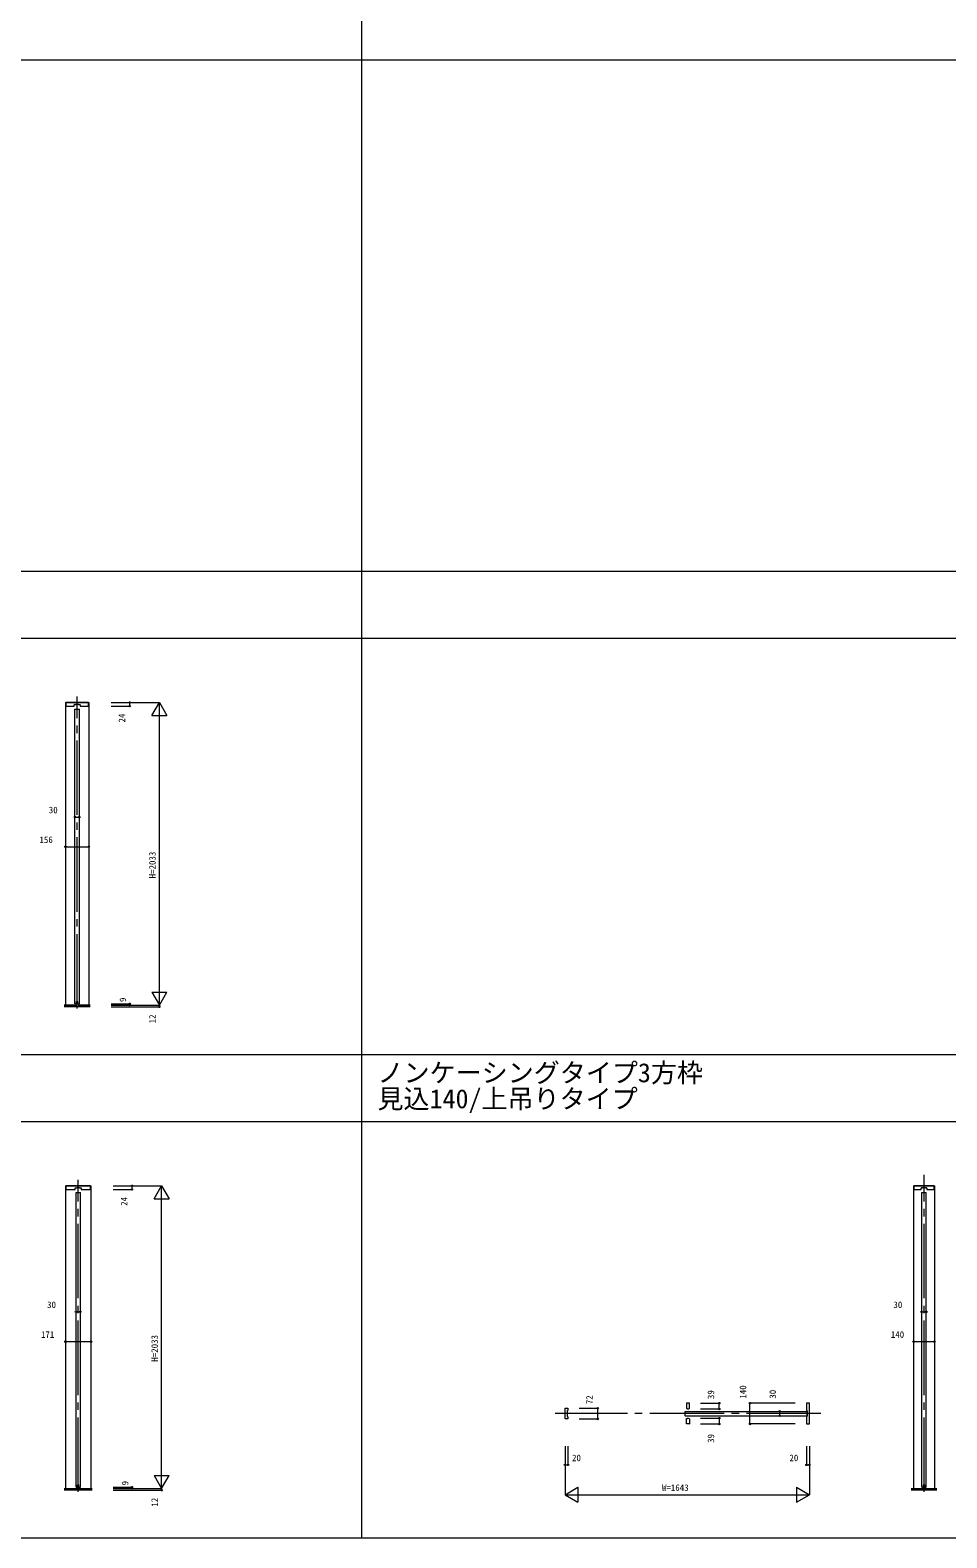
# Model space of a CAD drawing. Units: millimetres, scale not verified. Extents: x -14341 to 14341, y -10000 to 10000.
# Drawn here: x -5169 to 992, y -10000 to 130 of the extents above; entities that cross this region are included whole.
import ezdxf
from ezdxf.enums import TextEntityAlignment as Align

# ---------------------------------------------------------------- set-up
doc = ezdxf.new("R2010")
doc.units = ezdxf.units.MM
doc.header["$LTSCALE"] = 50
doc.linetypes.add('USER1', pattern=[13, 10, -1, 1, -1])
doc.layers.add('0-0_0', color=7, linetype='Continuous')
for name, color, linetype, lineweight in [('0-1_YKK_F1', 7, 'Continuous', 18), ('0-3_YKK_N1', 2, 'Continuous', 18), ('0-4_YKK_B1', 4, 'Continuous', 18), ('0-5_YKK_Z1', 7, 'Continuous', 18)]:
    doc.layers.add(name, color=color, linetype=linetype, lineweight=lineweight)
doc.styles.add('ＭＳ ゴシック', font='')
doc.styles.get('ＭＳ ゴシック').set_extended_font_data('MS Gothic')

msp = doc.modelspace()

# ---------------------------------------------------------------- linework, layer by layer
at = {"layer": '0-1_YKK_F1'}
for p, q in [((-2940.51, -10000), (-2940.51, 9500)), ((-14340.51, -70), (14159.49, -70)), ((-14340.51, -3505), (14159.49, -3505)), ((-14340.51, -3955), (14159.49, -3955)), ((-14340.51, -6752.5), (14159.49, -6752.5)), ((-14340.51, -7202.5), (14159.49, -7202.5)), ((-14340.51, -10000), (14340.51, -10000))]:
    msp.add_line(p, q, dxfattribs=at)
at = {"layer": '0-3_YKK_N1'}
for p, q in [((-4625.26, -4387.5), (-4300.26, -4387.5)), ((-4625.26, -4411.5), (-4500.26, -4411.5)), ((-4500.26, -4387.5), (-4500.26, -4411.5)), ((-4350.26, -4474.1), (-4300.26, -4387.5)), ((-4300.26, -6420.5), (-4300.26, -4387.5)), ((-4300.26, -4387.5), (-4250.26, -4474.1)), ((-4350.26, -4474.1), (-4250.26, -4474.1)), ((-4868.26, -5156.88), (-4838.26, -5156.88)), ((-4931.26, -5356.88), (-4775.26, -5356.88)), ((-4350.26, -6333.9), (-4250.26, -6333.9)), ((-4350.26, -6333.9), (-4300.26, -6420.5)), ((-4300.26, -6420.5), (-4250.26, -6333.9)), ((-4625.26, -6420.5), (-4300.26, -6420.5)), ((-4625.26, -6432.5), (-4300.26, -6432.5)), ((-4300.26, -6420.5), (-4300.26, -6432.5)), ((-4610.26, -7635), (-4285.26, -7635)), ((-4610.26, -7659), (-4485.26, -7659)), ((-4485.26, -7635), (-4485.26, -7659)), ((-4335.26, -7721.6), (-4285.26, -7635)), ((-4285.26, -9668), (-4285.26, -7635)), ((-4285.26, -7635), (-4235.26, -7721.6)), ((-4335.26, -7721.6), (-4235.26, -7721.6)), ((-4860.76, -8481.39), (-4830.76, -8481.39)), ((823.74, -8481.39), (853.74, -8481.39)), ((-4931.26, -8681.39), (-4760.26, -8681.39)), ((768.74, -8681.39), (908.74, -8681.39)), ((-662.7, -9095), (-537.7, -9095)), ((-537.7, -9134), (-537.7, -9095)), ((-331.2, -9235), (-331.2, -9095)), ((-26.2, -9095), (-331.2, -9095)), ((-1479.2, -9129), (-1354.2, -9129)), ((-1479.2, -9201), (-1354.2, -9201)), ((-1354.2, -9201), (-1354.2, -9129)), ((-662.7, -9134), (-537.7, -9134)), ((-662.7, -9196), (-537.7, -9196)), ((-537.7, -9196), (-537.7, -9235)), ((-131.2, -9180), (-131.2, -9150)), ((-662.7, -9235), (-537.7, -9235)), ((-26.2, -9235), (-331.2, -9235)), ((-1574.2, -9385), (-1574.2, -9710)), ((-1554.2, -9385), (-1554.2, -9510)), ((68.8, -9385), (68.8, -9710)), ((-1574.2, -9510), (-1554.2, -9510)), ((-4335.26, -9581.4), (-4235.26, -9581.4)), ((-4335.26, -9581.4), (-4285.26, -9668)), ((-4285.26, -9668), (-4235.26, -9581.4)), ((-4610.26, -9668), (-4285.26, -9668)), ((-4610.26, -9680), (-4285.26, -9680)), ((-4285.26, -9668), (-4285.26, -9680)), ((-1574.2, -9710), (-1487.59, -9660)), ((-1574.2, -9710), (68.8, -9710)), ((-1574.2, -9710), (-1487.59, -9760)), ((-1487.59, -9660), (-1487.59, -9760)), ((-17.8, -9660), (-17.8, -9760)), ((-17.8, -9660), (68.8, -9710)), ((-17.8, -9760), (68.8, -9710))]:
    msp.add_line(p, q, dxfattribs=at)
for points in [[(-4625.26, -6411.5), (-4500.26, -6411.5), (-4500.26, -6420.5)], [(48.8, -9385), (48.8, -9510), (68.8, -9510)], [(-4610.26, -9659), (-4485.26, -9659), (-4485.26, -9668)]]:
    msp.add_lwpolyline(points, dxfattribs=at)
for centre in [(-4500.26, -4387.5), (-4500.26, -4411.5), (-4868.26, -5156.88), (-4838.26, -5156.88), (-4931.26, -5356.88), (-4775.26, -5356.88), (-4500.26, -6411.5), (-4500.26, -6420.5), (-4300.26, -6432.5), (-4485.26, -7635), (-4485.26, -7659), (-4860.76, -8481.39), (-4830.76, -8481.39), (823.74, -8481.39), (853.74, -8481.39), (-4931.26, -8681.39), (-4760.26, -8681.39), (768.74, -8681.39), (908.74, -8681.39), (-537.7, -9095), (-331.2, -9095), (-1354.2, -9129), (-1354.2, -9201), (-537.7, -9134), (-537.7, -9196), (-131.2, -9150), (-131.2, -9180), (-537.7, -9235), (-331.2, -9235), (-1574.2, -9510), (-1554.2, -9510), (48.8, -9510), (68.8, -9510), (-4485.26, -9659), (-4485.26, -9668), (-4285.26, -9680)]:
    msp.add_circle(centre, 5, dxfattribs=at)
at = {"layer": '0-4_YKK_B1'}
for p, q in [((-4931.26, -4387.5), (-4775.26, -4387.5)), ((-4931.26, -4387.5), (-4931.26, -6420.5)), ((-4868.26, -4431.5), (-4838.26, -4431.5)), ((-4868.26, -6411.5), (-4868.26, -4431.5)), ((-4838.26, -6411.5), (-4838.26, -4431.5)), ((-4775.26, -4387.5), (-4775.26, -6420.5)), ((-4868.26, -6411.5), (-4857.76, -6411.5)), ((-4848.76, -6411.5), (-4848.76, -6395.5)), ((-4848.76, -6411.5), (-4838.26, -6411.5)), ((-4931.26, -7635), (-4760.26, -7635)), ((-4931.26, -7635), (-4931.26, -9668)), ((-4860.76, -7679), (-4830.76, -7679)), ((-4860.76, -9659), (-4860.76, -7679)), ((-4830.76, -9659), (-4830.76, -7679)), ((-4760.26, -7635), (-4760.26, -9668)), ((768.74, -7635), (908.74, -7635)), ((768.74, -7635), (768.74, -9668)), ((823.74, -7679), (853.74, -7679)), ((823.74, -9659), (823.74, -7679)), ((853.74, -9659), (853.74, -7679)), ((908.74, -7635), (908.74, -9668)), ((-737.7, -9129.04), (-737.7, -9097)), ((48.8, -9097), (48.8, -9144)), ((-1559.2, -9147), (-1559.2, -9183)), ((-1555.2, -9145), (-1557.2, -9145)), ((-1557.2, -9185), (-1555.2, -9185)), ((-767.7, -9152), (-765.7, -9150)), ((-767.7, -9152), (-767.7, -9178)), ((-765.7, -9180), (-767.7, -9178)), ((-765.7, -9150), (50.3, -9150)), ((-765.7, -9180), (50.3, -9180)), ((-737.7, -9200.96), (-737.7, -9233)), ((48.8, -9186), (48.8, -9233)), ((49.8, -9145), (51.8, -9145)), ((51.8, -9185), (49.8, -9185)), ((50.3, -9150), (52.3, -9152)), ((50.3, -9180), (52.3, -9178)), ((52.3, -9178), (52.3, -9152)), ((53.8, -9147), (53.8, -9183)), ((-4860.76, -9659), (-4850.26, -9659)), ((-4841.26, -9659), (-4841.26, -9643)), ((-4841.26, -9659), (-4830.76, -9659)), ((823.74, -9659), (834.24, -9659)), ((843.24, -9659), (843.24, -9643)), ((843.24, -9659), (853.74, -9659))]:
    msp.add_line(p, q, dxfattribs=at)
for points in [[(-4777.76, -4409.5), (-4777.76, -4387.5), (-4928.76, -4387.5), (-4928.76, -4409.5)], [(-4926.76, -4411.5), (-4873.46, -4411.5), (-4872.96, -4411), (-4872.96, -4402.3)], [(-4870.96, -4400.3), (-4862.76, -4400.3), (-4862.76, -4397.5), (-4843.76, -4397.5), (-4843.76, -4400.3), (-4835.56, -4400.3)], [(-4833.56, -4402.3), (-4833.56, -4411), (-4833.06, -4411.5), (-4779.76, -4411.5)], [(-4857.76, -6411.5), (-4857.76, -6395.5), (-4848.76, -6395.5)], [(-4762.76, -7657), (-4762.76, -7635), (-4928.76, -7635), (-4928.76, -7657)], [(-4926.76, -7659), (-4865.96, -7659), (-4865.46, -7658.5), (-4865.46, -7649.8)], [(-4863.46, -7647.8), (-4855.26, -7647.8), (-4855.26, -7645), (-4836.26, -7645), (-4836.26, -7647.8), (-4828.06, -7647.8)], [(-4826.06, -7649.8), (-4826.06, -7658.5), (-4825.56, -7659), (-4764.76, -7659)], [(906.24, -7657), (906.24, -7635), (771.24, -7635), (771.24, -7657)], [(773.24, -7659), (818.54, -7659), (819.04, -7658.5), (819.04, -7649.8)], [(821.04, -7647.8), (829.24, -7647.8), (829.24, -7645), (848.24, -7645), (848.24, -7647.8), (856.44, -7647.8)], [(858.44, -7649.8), (858.44, -7658.5), (858.94, -7659), (904.24, -7659)], [(-739.7, -9095), (-757.7, -9095), (-757.7, -9132), (-751.2, -9132), (-751.2, -9134), (-749.7, -9134)], [(50.8, -9235), (68.8, -9235), (68.8, -9210), (68.8, -9120), (68.8, -9095), (50.8, -9095)], [(-1554.2, -9186), (-1554.2, -9201), (-1574.2, -9201), (-1574.2, -9129), (-1561.2, -9129), (-1554.2, -9129), (-1554.2, -9144)], [(-739.7, -9235), (-757.7, -9235), (-757.7, -9198), (-751.2, -9198), (-751.2, -9196), (-749.7, -9196)], [(-4850.26, -9659), (-4850.26, -9643), (-4841.26, -9643)], [(834.24, -9659), (834.24, -9643), (843.24, -9643)]]:
    msp.add_lwpolyline(points, dxfattribs=at)
for centre, radius, start, end in [((-4926.76, -4409.5), 2, 180, 270), ((-4870.96, -4402.3), 2, 90, 180), ((-4835.56, -4402.3), 2, 0, 90), ((-4779.76, -4409.5), 2, 270, 0), ((-4926.76, -7657), 2, 180, 270), ((-4863.46, -7649.8), 2, 90, 180), ((-4828.06, -7649.8), 2, 0, 90), ((-4764.76, -7657), 2, 270, 0), ((773.24, -7657), 2, 180, 270), ((821.04, -7649.8), 2, 90, 180), ((856.44, -7649.8), 2, 0, 90), ((904.24, -7657), 2, 270, 0), ((-739.7, -9097), 2, 0, 90), ((50.8, -9097), 2, 90, 180), ((-1557.2, -9147), 2, 90, 180), ((-1557.2, -9183), 2, 180, 270), ((-1555.2, -9144), 1, 270, 0), ((-1555.2, -9186), 1, 0, 90), ((-749.7, -9115.75), 18.25, 270, 309.61913), ((-749.7, -9214.25), 18.25, 50.38087, 90), ((-738.7, -9129.04), 1, 309.61913, 0), ((-738.7, -9200.96), 1, 0, 50.38087), ((49.8, -9144), 1, 180, 270), ((49.8, -9186), 1, 90, 180), ((51.8, -9147), 2, 0, 90), ((51.8, -9183), 2, 270, 0), ((-739.7, -9233), 2, 270, 0), ((50.8, -9233), 2, 180, 270)]:
    msp.add_arc(centre, radius, start, end, dxfattribs=at)
at = {"layer": '0-5_YKK_Z1', "linetype": 'USER1'}
for p, q in [((-4853.26, -6442.96), (-4853.26, -4346.5)), ((-4845.76, -9690.46), (-4845.76, -7594)), ((838.74, -9690.46), (838.74, -7561.65)), ((145.3, -9165), (-1640.7, -9165))]:
    msp.add_line(p, q, dxfattribs=at)
at = {"layer": '0-5_YKK_Z1'}
for p, q in [((-4863.26, -6420.5), (-4940.28, -6420.5)), ((-4940.28, -6423.5), (-4863.26, -6423.5)), ((-4940.28, -6426.5), (-4863.26, -6426.5)), ((-4940.28, -6429.5), (-4863.26, -6429.5)), ((-4766.21, -6432.5), (-4940.28, -6432.5)), ((-4863.26, -6420.5), (-4863.26, -6432.5)), ((-4766.21, -6420.5), (-4843.26, -6420.5)), ((-4843.26, -6420.5), (-4843.26, -6432.5)), ((-4843.26, -6423.5), (-4766.21, -6423.5)), ((-4843.26, -6426.5), (-4766.21, -6426.5)), ((-4843.26, -6429.5), (-4766.21, -6429.5)), ((-4940.28, -9668), (-4751.21, -9668)), ((-4751.21, -9671), (-4940.28, -9671)), ((-4940.28, -9674), (-4751.21, -9674)), ((-4751.21, -9677), (-4940.28, -9677)), ((-4751.21, -9680), (-4940.28, -9680)), ((751.72, -9668), (925.79, -9668)), ((925.79, -9671), (751.72, -9671)), ((925.79, -9674), (751.72, -9674)), ((925.79, -9677), (751.72, -9677)), ((925.79, -9680), (751.72, -9680))]:
    msp.add_line(p, q, dxfattribs=at)

# ---------------------------------------------------------------- texts
at = {"layer": '0-0_0', "style": 'ＭＳ ゴシック'}
for s, p in [('ノンケーシングタイプ3方枠', (-2834.51, -6977.5)), ('見込140/上吊りタイプ', (-2834.51, -7152.5))]:
    msp.add_text(s, height=128.3, dxfattribs=at).set_placement(p, align=Align.BOTTOM_LEFT)
at = {"layer": '0-3_YKK_N1', "color": 7, "style": 'ＭＳ ゴシック'}
for s, p in [('24', (-4517.13, -4522.03)), ('H=2033', (-4312.26, -5569)), ('9', (-4511.01, -6399.99)), ('12', (-4312.26, -6543.16)), ('24', (-4502.13, -7769.53)), ('H=2033', (-4297.26, -8816.5)), ('39', (-558.46, -9067.94)), ('140', (-343.2, -9064.92)), ('30', (-143.2, -9064.92)), ('72', (-1374.96, -9101.94)), ('39', (-558.46, -9362.06)), ('9', (-4496.01, -9647.49)), ('12', (-4297.26, -9790.66))]:
    msp.add_text(s, height=43.99, rotation=90, dxfattribs=at).set_placement(p, align=Align.BOTTOM_LEFT)
for s, p in [('30', (-5043.69, -5144.88)), ('156', (-5106.43, -5344.88)), ('30', (-5055.19, -8469.39)), ('30', (633.16, -8469.39)), ('171', (-5096.43, -8669.39)), ('140', (615.57, -8669.39)), ('20', (-1526.87, -9498)), ('20', (-65.79, -9498)), ('W=1643', (-922.66, -9698))]:
    msp.add_text(s, height=43.99, dxfattribs=at).set_placement(p, align=Align.BOTTOM_LEFT)

doc.saveas('drawing.dxf')
